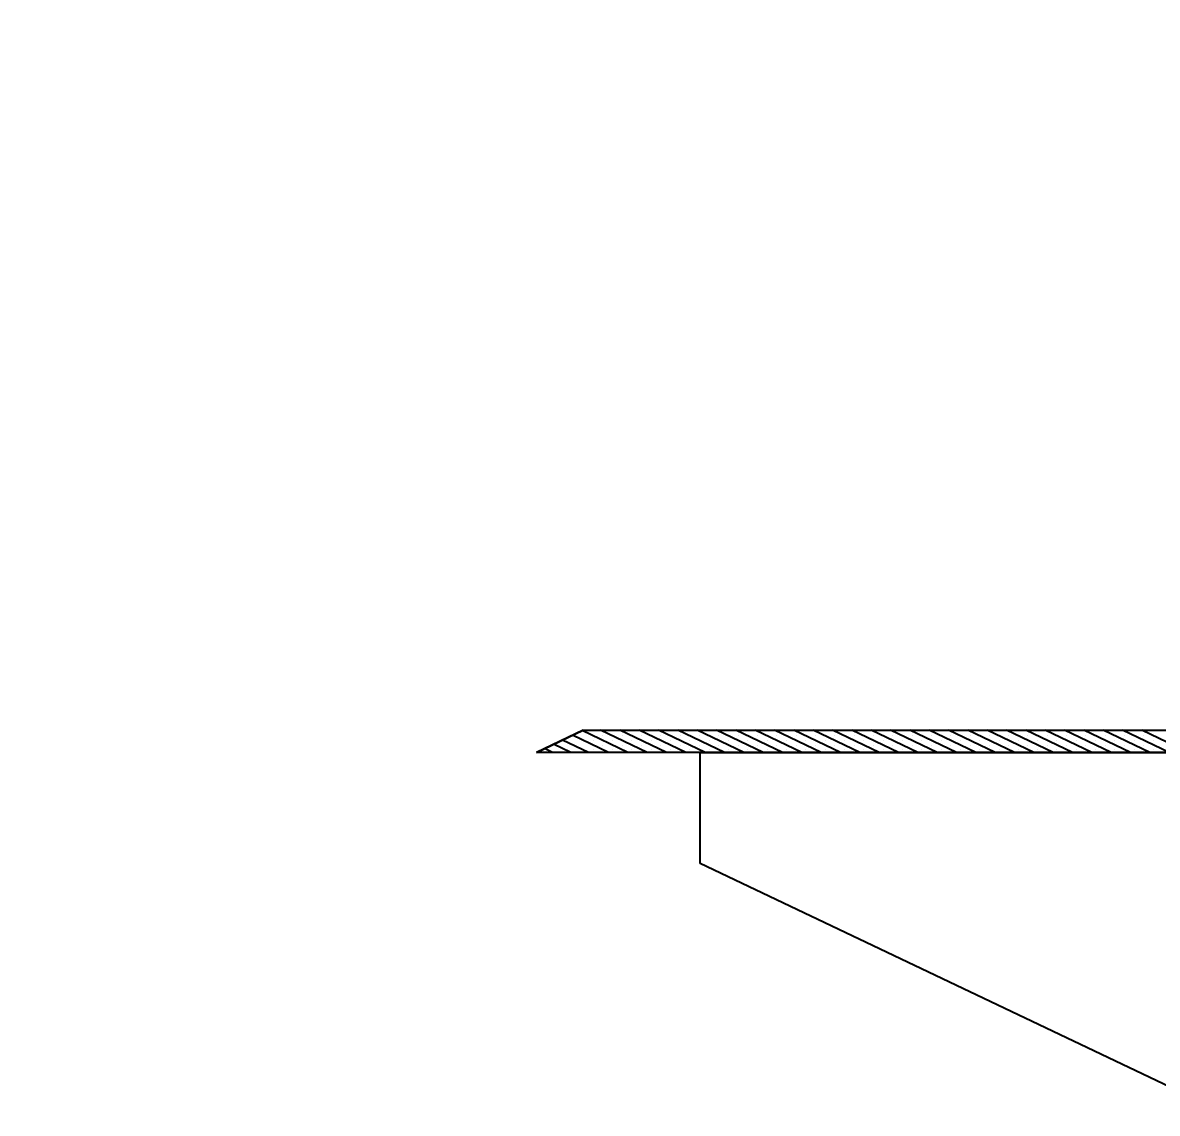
# Model space of a CAD drawing. Header units: millimetres. Extents: x 3739 to 12124, y 1417 to 5764.
# Drawn here: x 8524 to 8636.7, y 3279.2 to 3387.5 of the extents above; entities that cross this region are included whole.
import ezdxf
from ezdxf import colors
from ezdxf.entities.mleader import LeaderData, LeaderLine
from ezdxf.math import Vec2, Vec3

# ---------------------------------------------------------------- set-up
doc = ezdxf.new("R2010")
doc.units = ezdxf.units.MM
doc.header["$MEASUREMENT"] = 0
doc.styles.get("Standard").update_dxf_attribs({"font": 'arial.ttf'})

# ---------------------------------------------------------------- blocks, each defined once
blk = doc.blocks.new('_ClosedBlank')
at = {"color": 0, "linetype": 'ByBlock', "lineweight": -2}
for p, q in [((-1, 0.167), (0, 0)), ((-1, 0.167), (-1, -0.167)), ((0, 0), (-1, -0.167))]:
    blk.add_line(p, q, dxfattribs=at)

msp = doc.modelspace()

# ---------------------------------------------------------------- linework, layer by layer
for p, q in [((8579.64241, 3317.20731), (8575.01083, 3315.00119)), ((8575.01083, 3315.00119), (8579.64241, 3317.20731)), ((8579.64241, 3317.20731), (8666.51837, 3317.20731)), ((8666.51837, 3315.00119), (8575.01083, 3315.00119)), ((8591.25521, 3303.97058), (8591.25521, 3315.00119)), ((8591.25521, 3315.00119), (8666.51837, 3315.00119)), ((8643.36047, 3279.15169), (8591.25521, 3303.97058))]:
    msp.add_line(p, q)
at = {"linetype": 'Continuous'}
for p, q in [((8584.0814, 3315.00119), (8579.54612, 3317.16145)), ((8580.63381, 3317.10038), (8580.63381, 3317.10038)), ((8586.00036, 3315.00119), (8581.36878, 3317.20731)), ((8582.55276, 3317.10038), (8582.55276, 3317.10038)), ((8587.91932, 3315.00119), (8583.28774, 3317.20731)), ((8584.47172, 3317.10038), (8584.47172, 3317.10038)), ((8589.83827, 3315.00119), (8585.20669, 3317.20731)), ((8586.39068, 3317.10038), (8586.39068, 3317.10038)), ((8591.75723, 3315.00119), (8587.12565, 3317.20731)), ((8588.30964, 3317.10038), (8588.30964, 3317.10038)), ((8593.67619, 3315.00119), (8589.04461, 3317.20731)), ((8590.22859, 3317.10038), (8590.22859, 3317.10038)), ((8595.59515, 3315.00119), (8590.96357, 3317.20731)), ((8592.14755, 3317.10038), (8592.14755, 3317.10038)), ((8597.5141, 3315.00119), (8592.88252, 3317.20731)), ((8594.06651, 3317.10038), (8594.06651, 3317.10038)), ((8599.43306, 3315.00119), (8594.80148, 3317.20731)), ((8595.98547, 3317.10038), (8595.98547, 3317.10038)), ((8601.35202, 3315.00119), (8596.72044, 3317.20731)), ((8597.90442, 3317.10038), (8597.90442, 3317.10038)), ((8603.27098, 3315.00119), (8598.6394, 3317.20731)), ((8599.82338, 3317.10038), (8599.82338, 3317.10038)), ((8605.18993, 3315.00119), (8600.55836, 3317.20731)), ((8601.74234, 3317.10038), (8601.74234, 3317.10038)), ((8607.10889, 3315.00119), (8602.47731, 3317.20731)), ((8603.6613, 3317.10038), (8603.6613, 3317.10038)), ((8609.02785, 3315.00119), (8604.39627, 3317.20731)), ((8605.58025, 3317.10038), (8605.58025, 3317.10038)), ((8610.94681, 3315.00119), (8606.31523, 3317.20731)), ((8607.49921, 3317.10038), (8607.49921, 3317.10038)), ((8612.86576, 3315.00119), (8608.23419, 3317.20731)), ((8609.41817, 3317.10038), (8609.41817, 3317.10038)), ((8614.78472, 3315.00119), (8610.15314, 3317.20731)), ((8611.33713, 3317.10038), (8611.33713, 3317.10038)), ((8616.70368, 3315.00119), (8612.0721, 3317.20731)), ((8613.25608, 3317.10038), (8613.25608, 3317.10038)), ((8618.62264, 3315.00119), (8613.99106, 3317.20731)), ((8615.17504, 3317.10038), (8615.17504, 3317.10038)), ((8620.54159, 3315.00119), (8615.91002, 3317.20731)), ((8617.094, 3317.10038), (8617.094, 3317.10038)), ((8622.46055, 3315.00119), (8617.82897, 3317.20731)), ((8619.01296, 3317.10038), (8619.01296, 3317.10038)), ((8624.37951, 3315.00119), (8619.74793, 3317.20731)), ((8620.93192, 3317.10038), (8620.93192, 3317.10038)), ((8626.29847, 3315.00119), (8621.66689, 3317.20731)), ((8622.85087, 3317.10038), (8622.85087, 3317.10038)), ((8628.21742, 3315.00119), (8623.58585, 3317.20731)), ((8624.76983, 3317.10038), (8624.76983, 3317.10038)), ((8630.13638, 3315.00119), (8625.5048, 3317.20731)), ((8626.68879, 3317.10038), (8626.68879, 3317.10038)), ((8632.05534, 3315.00119), (8627.42376, 3317.20731)), ((8628.60775, 3317.10038), (8628.60775, 3317.10038)), ((8633.9743, 3315.00119), (8629.34272, 3317.20731)), ((8630.5267, 3317.10038), (8630.5267, 3317.10038)), ((8635.89325, 3315.00119), (8631.26168, 3317.20731)), ((8632.44566, 3317.10038), (8632.44566, 3317.10038)), ((8637.81221, 3315.00119), (8633.18063, 3317.20731)), ((8634.36462, 3317.10038), (8634.36462, 3317.10038)), ((8639.73117, 3315.00119), (8635.09959, 3317.20731)), ((8636.28358, 3317.10038), (8636.28358, 3317.10038)), ((8578.4108, 3315.00119), (8576.71082, 3315.81093)), ((8580.15953, 3315.00119), (8577.58518, 3316.22741)), ((8582.16244, 3315.00119), (8578.58664, 3316.70443)), ((8580.63381, 3316.18634), (8580.63381, 3316.18634)), ((8581.59329, 3316.64336), (8581.59329, 3316.64336)), ((8581.59329, 3315.72932), (8581.59329, 3315.72932)), ((8582.55276, 3316.18634), (8582.55276, 3316.18634)), ((8583.51224, 3316.64336), (8583.51224, 3316.64336)), ((8583.51224, 3315.72932), (8583.51224, 3315.72932)), ((8584.47172, 3316.18634), (8584.47172, 3316.18634)), ((8585.4312, 3316.64336), (8585.4312, 3316.64336)), ((8585.4312, 3315.72932), (8585.4312, 3315.72932)), ((8586.39068, 3316.18634), (8586.39068, 3316.18634)), ((8587.35016, 3316.64336), (8587.35016, 3316.64336)), ((8587.35016, 3315.72932), (8587.35016, 3315.72932)), ((8588.30964, 3316.18634), (8588.30964, 3316.18634)), ((8589.26912, 3316.64336), (8589.26912, 3316.64336)), ((8589.26912, 3315.72932), (8589.26912, 3315.72932)), ((8590.22859, 3316.18634), (8590.22859, 3316.18634)), ((8591.18807, 3316.64336), (8591.18807, 3316.64336)), ((8591.18807, 3315.72932), (8591.18807, 3315.72932)), ((8592.14755, 3316.18634), (8592.14755, 3316.18634)), ((8593.10703, 3316.64336), (8593.10703, 3316.64336)), ((8593.10703, 3315.72932), (8593.10703, 3315.72932)), ((8594.06651, 3316.18634), (8594.06651, 3316.18634)), ((8595.02599, 3316.64336), (8595.02599, 3316.64336)), ((8595.02599, 3315.72932), (8595.02599, 3315.72932)), ((8595.98547, 3316.18634), (8595.98547, 3316.18634)), ((8596.94495, 3316.64336), (8596.94495, 3316.64336)), ((8596.94495, 3315.72932), (8596.94495, 3315.72932)), ((8597.90442, 3316.18634), (8597.90442, 3316.18634)), ((8598.8639, 3316.64336), (8598.8639, 3316.64336)), ((8598.8639, 3315.72932), (8598.8639, 3315.72932)), ((8599.82338, 3316.18634), (8599.82338, 3316.18634)), ((8600.78286, 3316.64336), (8600.78286, 3316.64336)), ((8600.78286, 3315.72932), (8600.78286, 3315.72932)), ((8601.74234, 3316.18634), (8601.74234, 3316.18634)), ((8602.70182, 3316.64336), (8602.70182, 3316.64336)), ((8602.70182, 3315.72932), (8602.70182, 3315.72932)), ((8603.6613, 3316.18634), (8603.6613, 3316.18634)), ((8604.62078, 3316.64336), (8604.62078, 3316.64336)), ((8604.62078, 3315.72932), (8604.62078, 3315.72932)), ((8605.58025, 3316.18634), (8605.58025, 3316.18634)), ((8606.53973, 3316.64336), (8606.53973, 3316.64336)), ((8606.53973, 3315.72932), (8606.53973, 3315.72932)), ((8607.49921, 3316.18634), (8607.49921, 3316.18634)), ((8608.45869, 3316.64336), (8608.45869, 3316.64336)), ((8608.45869, 3315.72932), (8608.45869, 3315.72932)), ((8609.41817, 3316.18634), (8609.41817, 3316.18634)), ((8610.37765, 3316.64336), (8610.37765, 3316.64336)), ((8610.37765, 3315.72932), (8610.37765, 3315.72932)), ((8611.33713, 3316.18634), (8611.33713, 3316.18634)), ((8612.29661, 3316.64336), (8612.29661, 3316.64336)), ((8612.29661, 3315.72932), (8612.29661, 3315.72932)), ((8613.25608, 3316.18634), (8613.25608, 3316.18634)), ((8614.21556, 3316.64336), (8614.21556, 3316.64336)), ((8614.21556, 3315.72932), (8614.21556, 3315.72932)), ((8615.17504, 3316.18634), (8615.17504, 3316.18634)), ((8616.13452, 3316.64336), (8616.13452, 3316.64336)), ((8616.13452, 3315.72932), (8616.13452, 3315.72932)), ((8617.094, 3316.18634), (8617.094, 3316.18634)), ((8618.05348, 3316.64336), (8618.05348, 3316.64336)), ((8618.05348, 3315.72932), (8618.05348, 3315.72932)), ((8619.01296, 3316.18634), (8619.01296, 3316.18634)), ((8619.97244, 3316.64336), (8619.97244, 3316.64336)), ((8619.97244, 3315.72932), (8619.97244, 3315.72932)), ((8620.93192, 3316.18634), (8620.93192, 3316.18634)), ((8621.89139, 3316.64336), (8621.89139, 3316.64336)), ((8621.89139, 3315.72932), (8621.89139, 3315.72932)), ((8622.85087, 3316.18634), (8622.85087, 3316.18634)), ((8623.81035, 3316.64336), (8623.81035, 3316.64336)), ((8623.81035, 3315.72932), (8623.81035, 3315.72932)), ((8624.76983, 3316.18634), (8624.76983, 3316.18634)), ((8625.72931, 3316.64336), (8625.72931, 3316.64336)), ((8625.72931, 3315.72932), (8625.72931, 3315.72932)), ((8626.68879, 3316.18634), (8626.68879, 3316.18634)), ((8627.64827, 3316.64336), (8627.64827, 3316.64336)), ((8627.64827, 3315.72932), (8627.64827, 3315.72932)), ((8628.60775, 3316.18634), (8628.60775, 3316.18634)), ((8629.56722, 3316.64336), (8629.56722, 3316.64336)), ((8629.56722, 3315.72932), (8629.56722, 3315.72932)), ((8630.5267, 3316.18634), (8630.5267, 3316.18634)), ((8631.48618, 3316.64336), (8631.48618, 3316.64336)), ((8631.48618, 3315.72932), (8631.48618, 3315.72932)), ((8632.44566, 3316.18634), (8632.44566, 3316.18634)), ((8633.40514, 3316.64336), (8633.40514, 3316.64336)), ((8633.40514, 3315.72932), (8633.40514, 3315.72932)), ((8634.36462, 3316.18634), (8634.36462, 3316.18634)), ((8635.3241, 3316.64336), (8635.3241, 3316.64336)), ((8635.3241, 3315.72932), (8635.3241, 3315.72932)), ((8636.28358, 3316.18634), (8636.28358, 3316.18634)), ((8576.59988, 3315.00119), (8575.80536, 3315.37964)), ((8580.63381, 3315.27229), (8580.63381, 3315.27229)), ((8582.55276, 3315.27229), (8582.55276, 3315.27229)), ((8584.47172, 3315.27229), (8584.47172, 3315.27229)), ((8586.39068, 3315.27229), (8586.39068, 3315.27229)), ((8588.30964, 3315.27229), (8588.30964, 3315.27229)), ((8590.22859, 3315.27229), (8590.22859, 3315.27229)), ((8592.14755, 3315.27229), (8592.14755, 3315.27229)), ((8594.06651, 3315.27229), (8594.06651, 3315.27229)), ((8595.98547, 3315.27229), (8595.98547, 3315.27229)), ((8597.90442, 3315.27229), (8597.90442, 3315.27229)), ((8599.82338, 3315.27229), (8599.82338, 3315.27229)), ((8601.74234, 3315.27229), (8601.74234, 3315.27229)), ((8603.6613, 3315.27229), (8603.6613, 3315.27229)), ((8605.58025, 3315.27229), (8605.58025, 3315.27229)), ((8607.49921, 3315.27229), (8607.49921, 3315.27229)), ((8609.41817, 3315.27229), (8609.41817, 3315.27229)), ((8611.33713, 3315.27229), (8611.33713, 3315.27229)), ((8613.25608, 3315.27229), (8613.25608, 3315.27229)), ((8615.17504, 3315.27229), (8615.17504, 3315.27229)), ((8617.094, 3315.27229), (8617.094, 3315.27229)), ((8619.01296, 3315.27229), (8619.01296, 3315.27229)), ((8620.93192, 3315.27229), (8620.93192, 3315.27229)), ((8622.85087, 3315.27229), (8622.85087, 3315.27229)), ((8624.76983, 3315.27229), (8624.76983, 3315.27229)), ((8626.68879, 3315.27229), (8626.68879, 3315.27229)), ((8628.60775, 3315.27229), (8628.60775, 3315.27229)), ((8630.5267, 3315.27229), (8630.5267, 3315.27229)), ((8632.44566, 3315.27229), (8632.44566, 3315.27229)), ((8634.36462, 3315.27229), (8634.36462, 3315.27229)), ((8636.28358, 3315.27229), (8636.28358, 3315.27229))]:
    msp.add_line(p, q, dxfattribs=at)

# ---------------------------------------------------------------- leaders
ml = msp.add_multileader_mtext('Standard')
ml.set_content('4 Nos. Lock\\PBolt %%C11 mm', color=256)
ml.set_leader_properties()
ml.set_arrow_properties(name='CLOSEDBLANK')
ml.build(insert=Vec2(0, 0))
ml.multileader.update_dxf_attribs({"text_left_attachment_type": 6, "dogleg_length": 0.36, "arrow_head_size": 10})
ctx = ml.context
ctx.base_point, ctx.char_height, ctx.arrow_head_size, ctx.landing_gap_size, ctx.plane_origin = Vec3(8247.31974, 3478.7686), 25, 10, 15, Vec3(8868.42124, 3381.21168)
ctx.left_attachment, ctx.text_align_type = 6, 2
notes = []
notes.append((ctx, [(1, (1, 1, 0), (8588.56637, 3495.76553), (-1, 0), 112.26982, [(0, [(8678.80336, 3353.83265)], 0, [])])]))
ctx.mtext.insert, ctx.mtext.width, ctx.mtext.alignment, ctx.mtext.line_spacing_factor, ctx.mtext.line_spacing_style, ctx.mtext.flow_direction = Vec3(8461.29655, 3508.7686), 301.3291937, 3, 0.9, 2, 5
for ctx, leaders in notes:
    for number, flags, end, landing, length, lines in leaders:
        leader = LeaderData()
        leader.index, (leader.has_last_leader_line, leader.has_dogleg_vector, leader.attachment_direction) = number, flags
        leader.last_leader_point, leader.dogleg_vector, leader.dogleg_length = Vec3(end), Vec3(landing), length
        for number, points, colour, breaks in lines:
            line = LeaderLine()
            line.index, line.vertices, line.color, line.breaks = number, Vec3.list(points), colors.encode_raw_color(colour), breaks
            leader.lines.append(line)
        ctx.leaders.append(leader)

doc.saveas('drawing.dxf')
